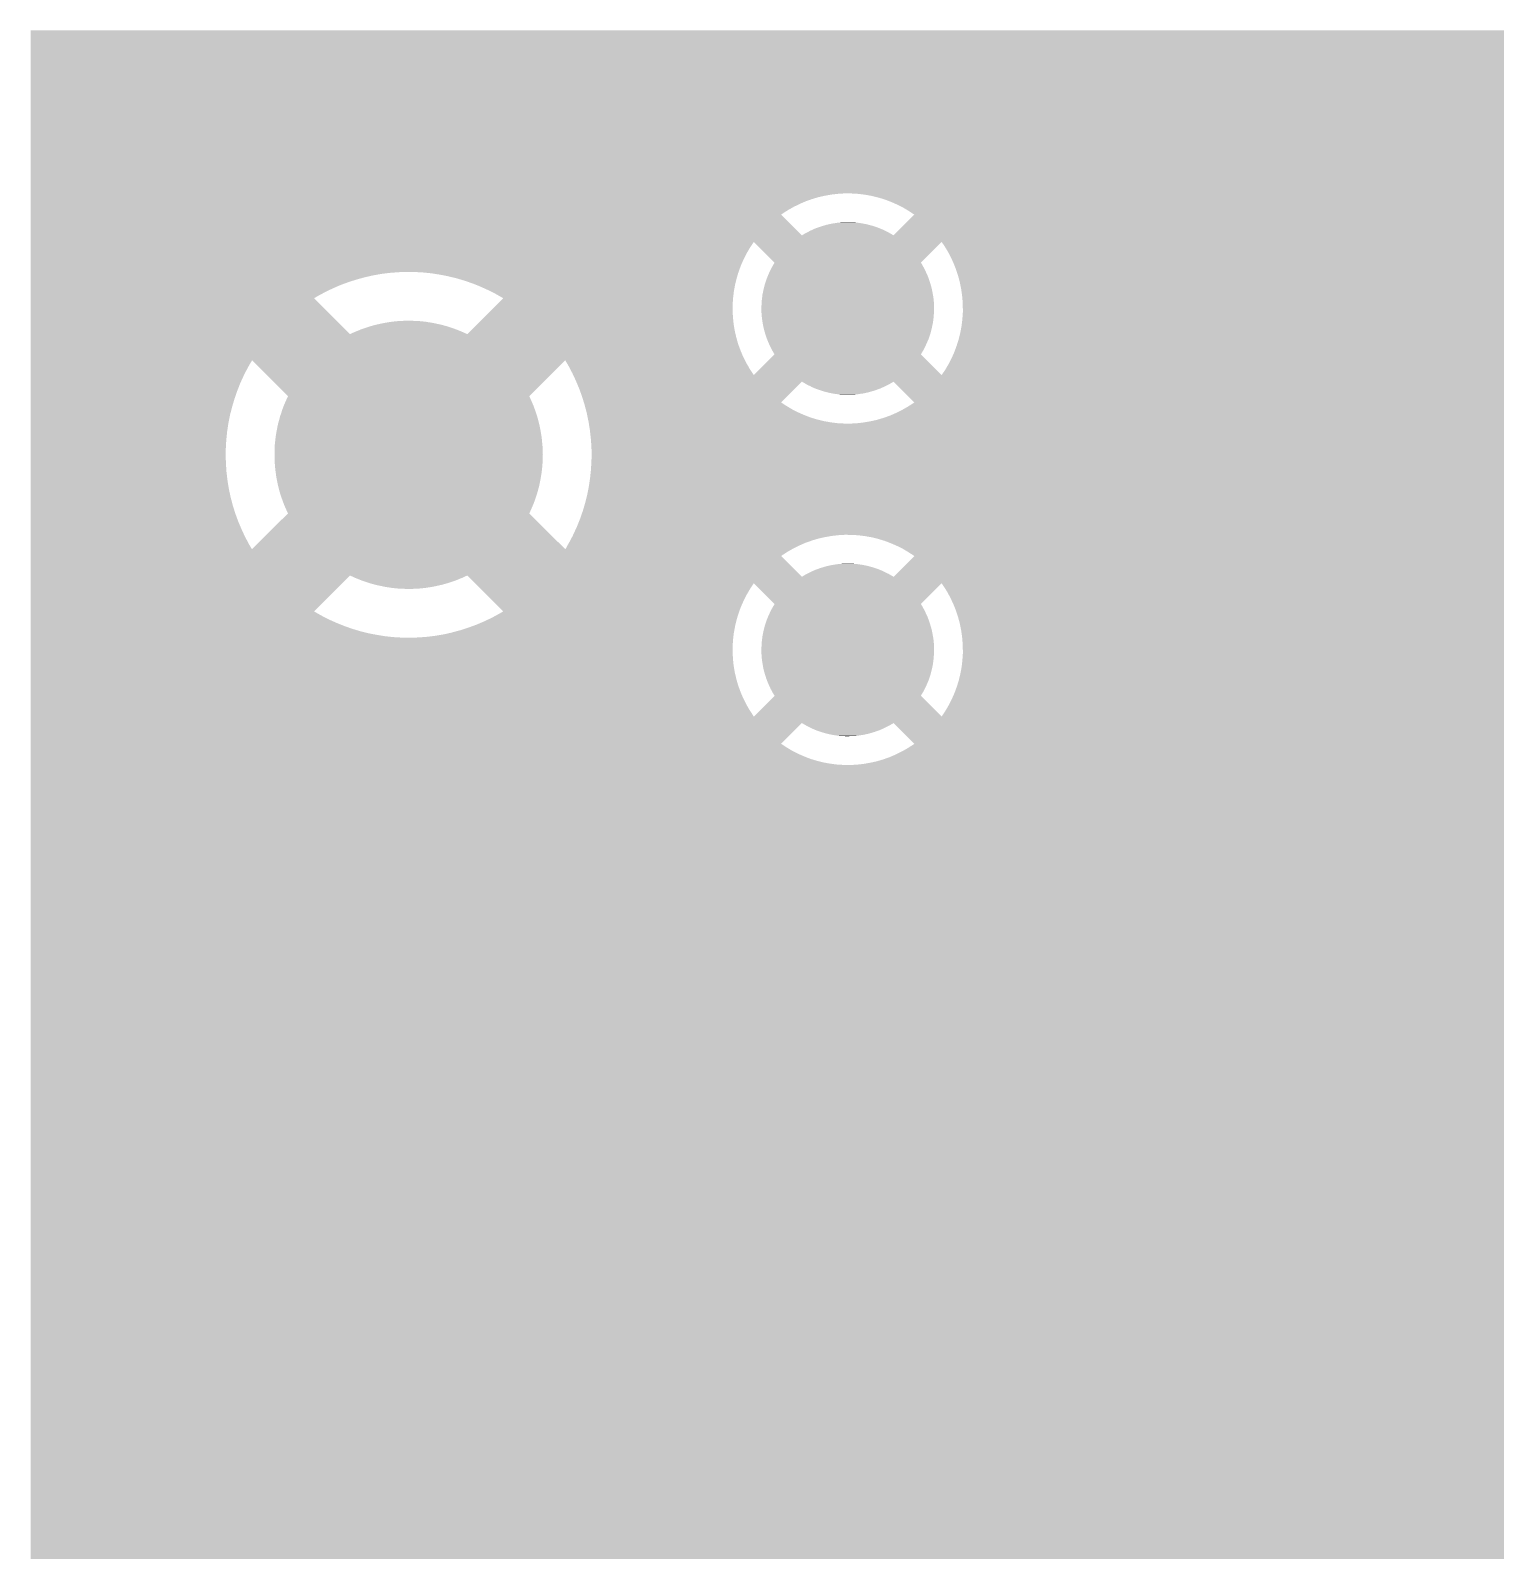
# Model space of a CAD drawing. Extents: x 295 to 953, y 10 to 290.
# Drawn here: x 640.93 to 656.18, y 251.58 to 267.46 of the extents above; entities that cross this region are included whole.
import ezdxf

# ---------------------------------------------------------------- set-up
doc = ezdxf.new("R2010")
doc.units = 0
doc.header["$LTSCALE"] = 5
doc.header["$MEASUREMENT"] = 0
doc.layers.add('FROMC1', color=7, linetype='CONTINUOUS')

msp = doc.modelspace()

# ---------------------------------------------------------------- linework, layer by layer
at = {"layer": 'FROMC1'}
for points in [[(640.93, 267.459), (640.93, 267.46), (657.821, 267.459), (657.82, 267.46)], [(640.93, 265.763), (640.93, 267.459), (657.821, 265.763), (657.821, 267.459)], [(640.93, 265.759), (640.93, 265.763), (649.341, 265.759), (649.411, 265.763)], [(640.93, 265.751), (640.93, 265.759), (649.272, 265.751), (649.341, 265.759)], [(640.93, 265.739), (640.93, 265.751), (649.203, 265.739), (649.272, 265.751)], [(640.93, 265.724), (640.93, 265.739), (649.135, 265.724), (649.203, 265.739)], [(649.48, 265.762), (649.411, 265.763), (657.821, 265.762), (657.821, 265.763)], [(649.55, 265.758), (649.48, 265.762), (657.821, 265.758), (657.821, 265.762)], [(649.619, 265.749), (649.55, 265.758), (657.821, 265.749), (657.821, 265.758)], [(649.688, 265.737), (649.619, 265.749), (657.821, 265.737), (657.821, 265.749)], [(640.93, 265.704), (640.93, 265.724), (649.068, 265.704), (649.135, 265.724)], [(640.93, 265.681), (640.93, 265.704), (649.002, 265.681), (649.068, 265.704)], [(640.93, 265.653), (640.93, 265.681), (648.938, 265.653), (649.002, 265.681)], [(640.93, 265.622), (640.93, 265.653), (648.875, 265.622), (648.938, 265.653)], [(640.93, 265.588), (640.93, 265.622), (648.815, 265.588), (648.875, 265.622)], [(640.93, 265.55), (640.93, 265.588), (648.756, 265.55), (648.815, 265.588)], [(649.756, 265.72), (649.688, 265.737), (657.821, 265.72), (657.821, 265.737)], [(649.823, 265.7), (649.756, 265.72), (657.821, 265.7), (657.821, 265.72)], [(649.888, 265.675), (649.823, 265.7), (657.821, 265.675), (657.821, 265.7)], [(649.952, 265.647), (649.888, 265.675), (657.821, 265.647), (657.821, 265.675)], [(650.014, 265.616), (649.952, 265.647), (657.821, 265.616), (657.821, 265.647)], [(650.074, 265.58), (650.014, 265.616), (657.821, 265.58), (657.821, 265.616)], [(650.132, 265.542), (650.074, 265.58), (657.821, 265.542), (657.821, 265.58)], [(640.93, 265.542), (640.93, 265.55), (648.745, 265.542), (648.756, 265.55)], [(640.93, 265.326), (640.93, 265.542), (648.961, 265.326), (648.745, 265.542)], [(649.161, 265.419), (649.182, 265.425), (649.715, 265.419), (649.697, 265.425)], [(649.182, 265.425), (649.219, 265.436), (649.697, 265.425), (649.656, 265.436)], [(649.219, 265.436), (649.241, 265.441), (649.656, 265.436), (649.638, 265.441)], [(649.241, 265.441), (649.278, 265.449), (649.638, 265.441), (649.596, 265.449)], [(649.278, 265.449), (649.301, 265.452), (649.596, 265.449), (649.579, 265.452)], [(649.301, 265.452), (649.338, 265.458), (649.579, 265.452), (649.535, 265.458)], [(649.338, 265.458), (649.364, 265.46), (649.535, 265.458), (649.519, 265.46)], [(649.364, 265.46), (649.398, 265.462), (649.519, 265.46), (649.471, 265.462)], [(649.398, 265.462), (649.459, 265.463), (649.471, 265.462), (649.459, 265.463)], [(649.916, 265.326), (650.132, 265.542), (657.821, 265.326), (657.821, 265.542)], [(640.93, 265.258), (640.93, 265.326), (657.821, 265.258), (657.821, 265.326)], [(648.961, 265.326), (648.995, 265.346), (649.916, 265.326), (649.881, 265.346)], [(648.995, 265.346), (649.014, 265.356), (649.881, 265.346), (649.864, 265.356)], [(649.014, 265.356), (649.049, 265.374), (649.864, 265.356), (649.827, 265.374)], [(649.049, 265.374), (649.068, 265.383), (649.827, 265.374), (649.81, 265.383)], [(649.068, 265.383), (649.104, 265.399), (649.81, 265.383), (649.772, 265.399)], [(649.104, 265.399), (649.124, 265.406), (649.772, 265.399), (649.754, 265.406)], [(649.124, 265.406), (649.161, 265.419), (649.754, 265.406), (649.715, 265.419)], [(640.93, 265.2), (640.93, 265.258), (648.422, 265.2), (648.461, 265.258)], [(640.93, 265.14), (640.93, 265.2), (648.387, 265.14), (648.422, 265.2)], [(640.93, 265.077), (640.93, 265.14), (648.355, 265.077), (648.387, 265.14)], [(648.677, 265.042), (648.461, 265.258), (650.2, 265.042), (650.416, 265.258)], [(650.44, 265.223), (650.416, 265.258), (657.821, 265.223), (657.821, 265.258)], [(650.477, 265.164), (650.44, 265.223), (657.821, 265.164), (657.821, 265.223)], [(650.51, 265.102), (650.477, 265.164), (657.821, 265.102), (657.821, 265.164)], [(650.539, 265.039), (650.51, 265.102), (657.821, 265.039), (657.821, 265.102)], [(640.93, 265.014), (640.93, 265.077), (648.327, 265.014), (648.355, 265.077)], [(640.93, 264.948), (640.93, 265.014), (648.303, 264.948), (648.327, 265.014)], [(640.93, 264.945), (640.93, 264.948), (648.302, 264.945), (648.303, 264.948)], [(640.93, 264.942), (640.93, 264.945), (644.757, 264.942), (644.845, 264.945)], [(644.933, 264.944), (644.845, 264.945), (648.302, 264.944), (648.302, 264.945)], [(645.021, 264.939), (644.933, 264.944), (648.3, 264.939), (648.302, 264.944)], [(648.62, 264.935), (648.638, 264.972), (650.257, 264.935), (650.24, 264.972)], [(648.638, 264.972), (648.647, 264.99), (650.24, 264.972), (650.23, 264.99)], [(648.647, 264.99), (648.667, 265.025), (650.23, 264.99), (650.211, 265.025)], [(648.667, 265.025), (648.677, 265.042), (650.211, 265.025), (650.2, 265.042)], [(650.565, 264.974), (650.539, 265.039), (657.821, 264.974), (657.821, 265.039)], [(650.587, 264.908), (650.565, 264.974), (657.821, 264.908), (657.821, 264.974)], [(640.93, 264.935), (640.93, 264.942), (644.67, 264.935), (644.757, 264.942)], [(640.93, 264.924), (640.93, 264.935), (644.582, 264.924), (644.67, 264.935)], [(640.93, 264.909), (640.93, 264.924), (644.496, 264.909), (644.582, 264.924)], [(640.93, 264.889), (640.93, 264.909), (644.41, 264.889), (644.496, 264.909)], [(640.93, 264.866), (640.93, 264.889), (644.325, 264.866), (644.41, 264.889)], [(640.93, 264.839), (640.93, 264.866), (644.241, 264.839), (644.325, 264.866)], [(640.93, 264.809), (640.93, 264.839), (644.159, 264.809), (644.241, 264.839)], [(640.93, 264.774), (640.93, 264.809), (644.078, 264.774), (644.159, 264.809)], [(645.108, 264.93), (645.021, 264.939), (648.297, 264.93), (648.3, 264.939)], [(645.195, 264.916), (645.108, 264.93), (648.293, 264.916), (648.297, 264.93)], [(645.282, 264.899), (645.195, 264.916), (648.288, 264.899), (648.293, 264.916)], [(645.354, 264.881), (645.282, 264.899), (648.282, 264.881), (648.288, 264.899)], [(645.367, 264.878), (645.354, 264.881), (648.282, 264.878), (648.282, 264.881)], [(645.451, 264.853), (645.367, 264.878), (648.276, 264.853), (648.282, 264.878)], [(645.535, 264.824), (645.451, 264.853), (648.268, 264.824), (648.276, 264.853)], [(645.561, 264.814), (645.535, 264.824), (648.266, 264.814), (648.268, 264.824)], [(645.616, 264.791), (645.561, 264.814), (648.262, 264.791), (648.266, 264.814)], [(645.696, 264.755), (645.616, 264.791), (648.255, 264.755), (648.262, 264.791)], [(648.562, 264.764), (648.572, 264.803), (650.315, 264.764), (650.305, 264.803)], [(648.572, 264.803), (648.577, 264.822), (650.305, 264.803), (650.299, 264.822)], [(648.577, 264.822), (648.59, 264.861), (650.299, 264.822), (650.287, 264.861)], [(648.59, 264.861), (648.597, 264.88), (650.287, 264.861), (650.28, 264.88)], [(648.597, 264.88), (648.612, 264.917), (650.28, 264.88), (650.266, 264.917)], [(648.612, 264.917), (648.62, 264.935), (650.266, 264.917), (650.257, 264.935)], [(650.605, 264.841), (650.587, 264.908), (657.821, 264.841), (657.821, 264.908)], [(650.619, 264.772), (650.605, 264.841), (657.821, 264.772), (657.821, 264.841)], [(640.93, 264.736), (640.93, 264.774), (643.999, 264.736), (644.078, 264.774)], [(640.93, 264.694), (640.93, 264.736), (643.921, 264.694), (643.999, 264.736)], [(640.93, 264.671), (640.93, 264.694), (643.882, 264.671), (643.921, 264.694)], [(640.93, 264.297), (640.93, 264.671), (644.256, 264.297), (643.882, 264.671)], [(645.716, 264.745), (645.696, 264.755), (648.253, 264.745), (648.255, 264.755)], [(645.775, 264.715), (645.716, 264.745), (648.25, 264.715), (648.253, 264.745)], [(645.843, 264.676), (645.775, 264.715), (648.245, 264.676), (648.25, 264.715)], [(645.786, 264.606), (645.851, 264.671), (648.24, 264.606), (648.245, 264.671)], [(645.851, 264.671), (645.843, 264.676), (648.245, 264.671), (648.245, 264.676)], [(648.542, 264.624), (648.543, 264.645), (650.336, 264.624), (650.334, 264.645)], [(648.543, 264.645), (648.548, 264.685), (650.334, 264.645), (650.33, 264.685)], [(648.548, 264.685), (648.55, 264.705), (650.33, 264.685), (650.326, 264.705)], [(648.55, 264.705), (648.558, 264.744), (650.326, 264.705), (650.319, 264.744)], [(648.558, 264.744), (648.562, 264.764), (650.319, 264.744), (650.315, 264.764)], [(650.629, 264.703), (650.619, 264.772), (657.821, 264.703), (657.821, 264.772)], [(650.635, 264.634), (650.629, 264.703), (657.821, 264.634), (657.821, 264.703)], [(650.637, 264.564), (650.635, 264.634), (657.821, 264.564), (657.821, 264.634)], [(645.646, 264.466), (645.716, 264.536), (648.244, 264.466), (648.24, 264.536)], [(645.716, 264.536), (645.786, 264.606), (648.24, 264.536), (648.24, 264.606)], [(648.539, 264.564), (648.54, 264.584), (650.338, 264.564), (650.337, 264.584)], [(648.54, 264.544), (648.539, 264.564), (650.337, 264.544), (650.338, 264.564)], [(648.54, 264.584), (648.542, 264.624), (650.337, 264.584), (650.336, 264.624)], [(648.541, 264.504), (648.54, 264.544), (650.335, 264.504), (650.337, 264.544)], [(648.543, 264.483), (648.541, 264.504), (650.334, 264.483), (650.335, 264.504)], [(648.548, 264.443), (648.543, 264.483), (650.329, 264.443), (650.334, 264.483)], [(650.632, 264.452), (650.637, 264.522), (657.821, 264.452), (657.821, 264.522)], [(650.637, 264.522), (650.637, 264.564), (657.821, 264.522), (657.821, 264.564)], [(644.256, 264.297), (644.308, 264.321), (645.477, 264.297), (645.424, 264.321)], [(644.308, 264.321), (644.326, 264.328), (645.424, 264.321), (645.408, 264.328)], [(644.326, 264.328), (644.378, 264.349), (645.408, 264.328), (645.354, 264.349)], [(644.378, 264.349), (644.396, 264.355), (645.354, 264.349), (645.338, 264.355)], [(644.396, 264.355), (644.45, 264.373), (645.338, 264.355), (645.282, 264.373)], [(644.45, 264.373), (644.468, 264.379), (645.282, 264.373), (645.266, 264.379)], [(644.468, 264.379), (644.522, 264.394), (645.266, 264.379), (645.21, 264.394)], [(644.522, 264.394), (644.541, 264.398), (645.21, 264.394), (645.193, 264.398)], [(644.541, 264.398), (644.595, 264.41), (645.193, 264.398), (645.136, 264.41)], [(644.595, 264.41), (644.616, 264.414), (645.136, 264.41), (645.12, 264.414)], [(644.616, 264.414), (644.67, 264.423), (645.12, 264.414), (645.061, 264.423)], [(644.67, 264.423), (644.691, 264.426), (645.061, 264.423), (645.045, 264.426)], [(644.691, 264.426), (644.745, 264.432), (645.045, 264.426), (644.985, 264.432)], [(644.745, 264.432), (644.769, 264.433), (644.985, 264.432), (644.97, 264.433)], [(644.769, 264.433), (644.82, 264.436), (644.97, 264.433), (644.905, 264.436)], [(644.82, 264.436), (644.895, 264.437), (644.905, 264.436), (644.895, 264.437)], [(645.477, 264.297), (645.508, 264.328), (648.27, 264.297), (648.263, 264.328)], [(645.508, 264.328), (645.577, 264.397), (648.263, 264.328), (648.251, 264.397)], [(645.577, 264.397), (645.646, 264.466), (648.251, 264.397), (648.244, 264.466)], [(648.551, 264.423), (648.548, 264.443), (650.327, 264.423), (650.329, 264.443)], [(648.558, 264.384), (648.551, 264.423), (650.319, 264.384), (650.327, 264.423)], [(648.562, 264.364), (648.558, 264.384), (650.315, 264.364), (650.319, 264.384)], [(648.572, 264.325), (648.562, 264.364), (650.305, 264.325), (650.315, 264.364)], [(648.578, 264.306), (648.572, 264.325), (650.3, 264.306), (650.305, 264.325)], [(650.595, 264.247), (650.611, 264.314), (657.821, 264.247), (657.821, 264.314)], [(650.611, 264.314), (650.624, 264.383), (657.821, 264.314), (657.821, 264.383)], [(650.624, 264.383), (650.632, 264.452), (657.821, 264.383), (657.821, 264.452)], [(640.93, 264.26), (640.93, 264.297), (648.279, 264.26), (648.27, 264.297)], [(640.93, 264.193), (640.93, 264.26), (648.298, 264.193), (648.279, 264.26)], [(640.93, 264.128), (640.93, 264.193), (648.322, 264.128), (648.298, 264.193)], [(648.59, 264.267), (648.578, 264.306), (650.287, 264.267), (650.3, 264.306)], [(648.597, 264.248), (648.59, 264.267), (650.281, 264.248), (650.287, 264.267)], [(648.612, 264.211), (648.597, 264.248), (650.265, 264.211), (650.281, 264.248)], [(648.62, 264.193), (648.612, 264.211), (650.257, 264.193), (650.265, 264.211)], [(648.637, 264.156), (648.62, 264.193), (650.239, 264.156), (650.257, 264.193)], [(648.647, 264.138), (648.637, 264.156), (650.231, 264.138), (650.239, 264.156)], [(650.55, 264.114), (650.574, 264.18), (657.821, 264.114), (657.821, 264.18)], [(650.574, 264.18), (650.595, 264.247), (657.821, 264.18), (657.821, 264.247)], [(640.93, 264.063), (640.93, 264.128), (648.349, 264.063), (648.322, 264.128)], [(640.93, 264.024), (640.93, 264.063), (648.369, 264.024), (648.349, 264.063)], [(640.93, 263.948), (640.93, 264.024), (643.192, 263.948), (643.236, 264.024)], [(643.61, 263.65), (643.236, 264.024), (646.123, 263.65), (646.497, 264.024)], [(646.511, 264.001), (646.497, 264.024), (648.38, 264.001), (648.369, 264.024)], [(646.531, 263.967), (646.511, 264.001), (648.4, 263.967), (648.38, 264.001)], [(648.461, 263.87), (648.677, 264.086), (650.416, 263.87), (650.2, 264.086)], [(648.666, 264.103), (648.647, 264.138), (650.21, 264.103), (650.231, 264.138)], [(648.677, 264.086), (648.666, 264.103), (650.2, 264.086), (650.21, 264.103)], [(650.49, 263.988), (650.522, 264.051), (657.821, 263.988), (657.821, 264.051)], [(650.522, 264.051), (650.55, 264.114), (657.821, 264.051), (657.821, 264.114)], [(640.93, 263.87), (640.93, 263.948), (643.152, 263.87), (643.192, 263.948)], [(640.93, 263.79), (640.93, 263.87), (643.115, 263.79), (643.152, 263.87)], [(646.545, 263.94), (646.531, 263.967), (648.415, 263.94), (648.4, 263.967)], [(646.572, 263.889), (646.545, 263.94), (648.448, 263.889), (648.415, 263.94)], [(646.575, 263.882), (646.572, 263.889), (648.453, 263.882), (648.448, 263.889)], [(646.581, 263.87), (646.575, 263.882), (648.461, 263.87), (648.453, 263.882)], [(646.609, 263.809), (646.581, 263.87), (657.821, 263.809), (657.821, 263.87)], [(650.416, 263.87), (650.455, 263.928), (657.821, 263.87), (657.821, 263.928)], [(650.455, 263.928), (650.49, 263.988), (657.821, 263.928), (657.821, 263.988)], [(640.93, 263.708), (640.93, 263.79), (643.083, 263.708), (643.115, 263.79)], [(640.93, 263.625), (640.93, 263.708), (643.054, 263.625), (643.083, 263.708)], [(646.612, 263.802), (646.609, 263.809), (657.821, 263.802), (657.821, 263.809)], [(646.643, 263.728), (646.612, 263.802), (648.886, 263.728), (648.961, 263.802)], [(646.673, 263.645), (646.643, 263.728), (648.804, 263.645), (648.886, 263.728)], [(648.996, 263.782), (648.961, 263.802), (649.882, 263.782), (649.916, 263.802)], [(649.013, 263.772), (648.996, 263.782), (649.863, 263.772), (649.882, 263.782)], [(649.05, 263.754), (649.013, 263.772), (649.828, 263.754), (649.863, 263.772)], [(649.067, 263.745), (649.05, 263.754), (649.809, 263.745), (649.828, 263.754)], [(649.105, 263.729), (649.067, 263.745), (649.773, 263.729), (649.809, 263.745)], [(649.123, 263.722), (649.105, 263.729), (649.753, 263.722), (649.773, 263.729)], [(649.163, 263.709), (649.123, 263.722), (649.716, 263.709), (649.753, 263.722)], [(649.18, 263.703), (649.163, 263.709), (649.695, 263.703), (649.716, 263.709)], [(649.221, 263.692), (649.18, 263.703), (649.658, 263.692), (649.695, 263.703)], [(649.239, 263.687), (649.221, 263.692), (649.636, 263.687), (649.658, 263.692)], [(649.281, 263.679), (649.239, 263.687), (649.599, 263.679), (649.636, 263.687)], [(649.298, 263.676), (649.281, 263.679), (649.576, 263.676), (649.599, 263.679)], [(649.342, 263.67), (649.298, 263.676), (649.539, 263.67), (649.576, 263.676)], [(650.132, 263.586), (649.916, 263.802), (657.821, 263.586), (657.821, 263.802)], [(640.93, 263.541), (640.93, 263.625), (643.029, 263.541), (643.054, 263.625)], [(640.93, 263.455), (640.93, 263.541), (643.007, 263.455), (643.029, 263.541)], [(643.551, 263.511), (643.568, 263.555), (646.181, 263.511), (646.165, 263.555)], [(643.568, 263.555), (643.579, 263.581), (646.165, 263.555), (646.154, 263.581)], [(643.579, 263.581), (643.598, 263.624), (646.154, 263.581), (646.135, 263.624)], [(643.598, 263.624), (643.61, 263.65), (646.135, 263.624), (646.123, 263.65)], [(646.691, 263.586), (646.673, 263.645), (648.745, 263.586), (648.804, 263.645)], [(646.699, 263.561), (646.691, 263.586), (648.782, 263.561), (648.745, 263.586)], [(646.702, 263.548), (646.699, 263.561), (648.803, 263.548), (648.782, 263.561)], [(646.712, 263.512), (646.702, 263.548), (648.863, 263.512), (648.803, 263.548)], [(649.358, 263.668), (649.342, 263.67), (649.513, 263.668), (649.539, 263.67)], [(649.406, 263.666), (649.358, 263.668), (649.479, 263.666), (649.513, 263.668)], [(649.418, 263.665), (649.406, 263.666), (649.418, 263.665), (649.479, 263.666)], [(650.002, 263.506), (650.062, 263.54), (657.821, 263.506), (657.821, 263.54)], [(650.062, 263.54), (650.121, 263.578), (657.821, 263.54), (657.821, 263.578)], [(650.121, 263.578), (650.132, 263.586), (657.821, 263.578), (657.821, 263.586)], [(640.93, 263.369), (640.93, 263.455), (642.99, 263.369), (643.007, 263.455)], [(640.93, 263.282), (640.93, 263.369), (642.977, 263.282), (642.99, 263.369)], [(643.502, 263.339), (643.508, 263.367), (646.231, 263.339), (646.224, 263.367)], [(643.508, 263.367), (643.521, 263.412), (646.224, 263.367), (646.213, 263.412)], [(643.521, 263.412), (643.528, 263.44), (646.213, 263.412), (646.205, 263.44)], [(643.528, 263.44), (643.543, 263.484), (646.205, 263.44), (646.191, 263.484)], [(643.543, 263.484), (643.551, 263.511), (646.191, 263.484), (646.181, 263.511)], [(646.72, 263.481), (646.712, 263.512), (648.925, 263.481), (648.863, 263.512)], [(646.721, 263.476), (646.72, 263.481), (648.936, 263.476), (648.925, 263.481)], [(646.726, 263.453), (646.721, 263.476), (648.989, 263.453), (648.936, 263.476)], [(646.731, 263.428), (646.726, 263.453), (649.054, 263.428), (648.989, 263.453)], [(646.735, 263.408), (646.731, 263.428), (649.121, 263.408), (649.054, 263.428)], [(646.739, 263.391), (646.735, 263.408), (649.189, 263.391), (649.121, 263.408)], [(646.739, 263.39), (646.739, 263.391), (649.197, 263.39), (649.189, 263.391)], [(646.741, 263.379), (646.739, 263.39), (649.258, 263.379), (649.197, 263.39)], [(646.742, 263.37), (646.741, 263.379), (649.327, 263.37), (649.258, 263.379)], [(646.743, 263.366), (646.742, 263.37), (649.397, 263.366), (649.327, 263.37)], [(646.743, 263.365), (646.743, 263.366), (649.466, 263.365), (649.397, 263.366)], [(646.753, 263.303), (646.743, 263.365), (657.821, 263.303), (657.821, 263.365)], [(649.466, 263.365), (649.536, 263.369), (657.821, 263.365), (657.821, 263.369)], [(649.536, 263.369), (649.605, 263.377), (657.821, 263.369), (657.821, 263.377)], [(649.605, 263.377), (649.674, 263.389), (657.821, 263.377), (657.821, 263.389)], [(649.674, 263.389), (649.742, 263.404), (657.821, 263.389), (657.821, 263.404)], [(649.742, 263.404), (649.809, 263.424), (657.821, 263.404), (657.821, 263.424)], [(649.809, 263.424), (649.875, 263.447), (657.821, 263.424), (657.821, 263.447)], [(649.875, 263.447), (649.939, 263.475), (657.821, 263.447), (657.821, 263.475)], [(649.939, 263.475), (650.002, 263.506), (657.821, 263.475), (657.821, 263.506)], [(640.93, 263.194), (640.93, 263.282), (642.968, 263.194), (642.977, 263.282)], [(643.478, 263.19), (643.481, 263.219), (646.255, 263.19), (646.252, 263.219)], [(643.481, 263.219), (643.488, 263.265), (646.252, 263.219), (646.245, 263.265)], [(643.488, 263.265), (643.493, 263.293), (646.245, 263.265), (646.24, 263.293)], [(643.493, 263.293), (643.502, 263.339), (646.24, 263.293), (646.231, 263.339)], [(646.763, 263.216), (646.753, 263.303), (657.821, 263.216), (657.821, 263.303)], [(646.77, 263.128), (646.763, 263.216), (657.821, 263.128), (657.821, 263.216)], [(640.93, 263.107), (640.93, 263.194), (642.963, 263.107), (642.968, 263.194)], [(640.93, 263.04), (640.93, 263.107), (642.962, 263.04), (642.963, 263.107)], [(640.93, 262.952), (640.93, 263.04), (642.964, 262.952), (642.962, 263.04)], [(643.47, 263.069), (643.472, 263.115), (646.263, 263.069), (646.262, 263.115)], [(643.47, 263.04), (643.47, 263.069), (646.264, 263.04), (646.263, 263.069)], [(643.47, 263.011), (643.47, 263.04), (646.263, 263.011), (646.264, 263.04)], [(643.472, 263.115), (643.473, 263.144), (646.262, 263.115), (646.259, 263.144)], [(643.473, 263.144), (643.478, 263.19), (646.259, 263.144), (646.255, 263.19)], [(646.772, 263.04), (646.77, 263.128), (657.821, 263.04), (657.821, 263.128)], [(646.77, 262.973), (646.772, 263.04), (657.821, 262.973), (657.821, 263.04)], [(640.93, 262.864), (640.93, 262.952), (642.97, 262.864), (642.964, 262.952)], [(643.472, 262.965), (643.47, 263.011), (646.261, 262.965), (646.263, 263.011)], [(643.474, 262.936), (643.472, 262.965), (646.26, 262.936), (646.261, 262.965)], [(643.478, 262.89), (643.474, 262.936), (646.255, 262.89), (646.26, 262.936)], [(643.482, 262.861), (643.478, 262.89), (646.252, 262.861), (646.255, 262.89)], [(646.756, 262.798), (646.765, 262.886), (657.821, 262.798), (657.821, 262.886)], [(646.765, 262.886), (646.77, 262.973), (657.821, 262.886), (657.821, 262.973)], [(640.93, 262.777), (640.93, 262.864), (642.98, 262.777), (642.97, 262.864)], [(640.93, 262.69), (640.93, 262.777), (642.994, 262.69), (642.98, 262.777)], [(643.488, 262.815), (643.482, 262.861), (646.245, 262.815), (646.252, 262.861)], [(643.493, 262.787), (643.488, 262.815), (646.24, 262.787), (646.245, 262.815)], [(643.502, 262.741), (643.493, 262.787), (646.231, 262.741), (646.24, 262.787)], [(643.509, 262.713), (643.502, 262.741), (646.225, 262.713), (646.231, 262.741)], [(646.743, 262.711), (646.756, 262.798), (657.821, 262.711), (657.821, 262.798)], [(640.93, 262.604), (640.93, 262.69), (643.012, 262.604), (642.994, 262.69)], [(640.93, 262.519), (640.93, 262.604), (643.034, 262.519), (643.012, 262.604)], [(643.52, 262.668), (643.509, 262.713), (646.213, 262.668), (646.225, 262.713)], [(643.528, 262.64), (643.52, 262.668), (646.205, 262.64), (646.213, 262.668)], [(643.542, 262.596), (643.528, 262.64), (646.191, 262.596), (646.205, 262.64)], [(643.552, 262.569), (643.542, 262.596), (646.182, 262.569), (646.191, 262.596)], [(643.568, 262.525), (643.552, 262.569), (646.165, 262.525), (646.182, 262.569)], [(646.705, 262.539), (646.726, 262.625), (657.821, 262.539), (657.821, 262.625)], [(646.726, 262.625), (646.743, 262.711), (657.821, 262.625), (657.821, 262.711)], [(640.93, 262.435), (640.93, 262.519), (643.06, 262.435), (643.034, 262.519)], [(640.93, 262.352), (640.93, 262.435), (643.09, 262.352), (643.06, 262.435)], [(643.236, 262.056), (643.61, 262.43), (646.498, 262.056), (646.123, 262.43)], [(643.579, 262.499), (643.568, 262.525), (646.154, 262.499), (646.165, 262.525)], [(643.598, 262.456), (643.579, 262.499), (646.135, 262.456), (646.154, 262.499)], [(643.61, 262.43), (643.598, 262.456), (646.123, 262.43), (646.135, 262.456)], [(646.651, 262.372), (646.68, 262.455), (657.821, 262.372), (657.821, 262.455)], [(646.68, 262.455), (646.705, 262.539), (657.821, 262.455), (657.821, 262.539)], [(640.93, 262.271), (640.93, 262.352), (643.124, 262.271), (643.09, 262.352)], [(640.93, 262.191), (640.93, 262.271), (643.161, 262.191), (643.124, 262.271)], [(646.581, 262.21), (646.618, 262.29), (657.821, 262.21), (657.821, 262.29)], [(646.618, 262.29), (646.651, 262.372), (657.821, 262.29), (657.821, 262.372)], [(640.93, 262.113), (640.93, 262.191), (643.202, 262.113), (643.161, 262.191)], [(640.93, 262.056), (640.93, 262.113), (643.236, 262.056), (643.202, 262.113)], [(646.504, 262.066), (646.521, 262.097), (648.875, 262.066), (648.938, 262.097)], [(646.521, 262.097), (646.537, 262.125), (648.938, 262.097), (649.002, 262.125)], [(646.537, 262.125), (646.541, 262.132), (649.002, 262.125), (649.023, 262.132)], [(646.541, 262.132), (646.55, 262.148), (649.023, 262.132), (649.068, 262.148)], [(646.55, 262.148), (646.56, 262.168), (649.068, 262.148), (649.135, 262.168)], [(646.56, 262.168), (646.568, 262.183), (649.135, 262.168), (649.203, 262.183)], [(646.568, 262.183), (646.574, 262.195), (649.203, 262.183), (649.272, 262.195)], [(646.574, 262.195), (646.578, 262.203), (649.272, 262.195), (649.341, 262.203)], [(646.578, 262.203), (646.579, 262.207), (649.341, 262.203), (649.411, 262.207)], [(646.579, 262.207), (646.581, 262.21), (657.821, 262.207), (657.821, 262.21)], [(649.48, 262.206), (649.411, 262.207), (657.821, 262.206), (657.821, 262.207)], [(649.55, 262.202), (649.48, 262.206), (657.821, 262.202), (657.821, 262.206)], [(649.619, 262.193), (649.55, 262.202), (657.821, 262.193), (657.821, 262.202)], [(649.688, 262.181), (649.619, 262.193), (657.821, 262.181), (657.821, 262.193)], [(649.756, 262.164), (649.688, 262.181), (657.821, 262.164), (657.821, 262.181)], [(649.823, 262.144), (649.756, 262.164), (657.821, 262.144), (657.821, 262.164)], [(649.888, 262.119), (649.823, 262.144), (657.821, 262.119), (657.821, 262.144)], [(649.952, 262.091), (649.888, 262.119), (657.821, 262.091), (657.821, 262.119)], [(650.014, 262.06), (649.952, 262.091), (657.821, 262.06), (657.821, 262.091)], [(640.93, 262.032), (640.93, 262.056), (648.815, 262.032), (648.857, 262.056)], [(640.93, 261.994), (640.93, 262.032), (648.756, 261.994), (648.815, 262.032)], [(640.93, 261.986), (640.93, 261.994), (648.745, 261.986), (648.756, 261.994)], [(640.93, 261.783), (640.93, 261.986), (648.947, 261.783), (648.745, 261.986)], [(646.498, 262.056), (646.504, 262.066), (648.857, 262.056), (648.875, 262.066)], [(649.916, 261.77), (650.132, 261.986), (657.821, 261.77), (657.821, 261.986)], [(650.074, 262.024), (650.014, 262.06), (657.821, 262.024), (657.821, 262.06)], [(650.132, 261.986), (650.074, 262.024), (657.821, 261.986), (657.821, 262.024)], [(640.93, 261.409), (640.93, 261.783), (643.882, 261.409), (644.256, 261.783)], [(644.309, 261.759), (644.256, 261.783), (645.425, 261.759), (645.477, 261.783)], [(645.49, 261.77), (645.477, 261.783), (648.961, 261.77), (648.947, 261.783)], [(645.558, 261.702), (645.49, 261.77), (657.821, 261.702), (657.821, 261.77)], [(648.961, 261.77), (648.995, 261.79), (649.916, 261.77), (649.881, 261.79)], [(648.995, 261.79), (649.014, 261.8), (649.881, 261.79), (649.864, 261.8)], [(649.014, 261.8), (649.049, 261.818), (649.864, 261.8), (649.827, 261.818)], [(649.049, 261.818), (649.068, 261.827), (649.827, 261.818), (649.81, 261.827)], [(649.068, 261.827), (649.104, 261.843), (649.81, 261.827), (649.772, 261.843)], [(649.104, 261.843), (649.124, 261.85), (649.772, 261.843), (649.754, 261.85)], [(649.124, 261.85), (649.161, 261.863), (649.754, 261.85), (649.715, 261.863)], [(649.161, 261.863), (649.182, 261.869), (649.715, 261.863), (649.697, 261.869)], [(649.182, 261.869), (649.219, 261.88), (649.697, 261.869), (649.656, 261.88)], [(649.219, 261.88), (649.241, 261.885), (649.656, 261.88), (649.638, 261.885)], [(649.241, 261.885), (649.278, 261.893), (649.638, 261.885), (649.596, 261.893)], [(649.278, 261.893), (649.301, 261.896), (649.596, 261.893), (649.579, 261.896)], [(649.301, 261.896), (649.338, 261.902), (649.579, 261.896), (649.535, 261.902)], [(649.338, 261.902), (649.364, 261.904), (649.535, 261.902), (649.519, 261.904)], [(649.364, 261.904), (649.398, 261.906), (649.519, 261.904), (649.471, 261.906)], [(649.398, 261.906), (649.459, 261.907), (649.471, 261.906), (649.459, 261.907)], [(644.325, 261.752), (644.309, 261.759), (645.407, 261.752), (645.425, 261.759)], [(644.379, 261.731), (644.325, 261.752), (645.355, 261.731), (645.407, 261.752)], [(644.395, 261.725), (644.379, 261.731), (645.337, 261.725), (645.355, 261.731)], [(644.451, 261.707), (644.395, 261.725), (645.284, 261.707), (645.337, 261.725)], [(644.467, 261.701), (644.451, 261.707), (645.265, 261.701), (645.284, 261.707)], [(644.523, 261.686), (644.467, 261.701), (645.211, 261.686), (645.265, 261.701)], [(644.54, 261.682), (644.523, 261.686), (645.192, 261.682), (645.211, 261.686)], [(644.597, 261.67), (644.54, 261.682), (645.138, 261.67), (645.192, 261.682)], [(644.613, 261.666), (644.597, 261.67), (645.118, 261.666), (645.138, 261.67)], [(644.672, 261.657), (644.613, 261.666), (645.063, 261.657), (645.118, 261.666)], [(644.688, 261.654), (644.672, 261.657), (645.042, 261.654), (645.063, 261.657)], [(644.748, 261.648), (644.688, 261.654), (644.988, 261.648), (645.042, 261.654)], [(644.763, 261.647), (644.748, 261.648), (644.964, 261.647), (644.988, 261.648)], [(644.828, 261.644), (644.763, 261.647), (644.913, 261.644), (644.964, 261.647)], [(644.838, 261.643), (644.828, 261.644), (644.838, 261.643), (644.913, 261.644)], [(645.616, 261.644), (645.558, 261.702), (648.422, 261.644), (648.461, 261.702)], [(645.676, 261.584), (645.616, 261.644), (648.387, 261.584), (648.422, 261.644)], [(648.677, 261.486), (648.461, 261.702), (650.2, 261.486), (650.416, 261.702)], [(650.44, 261.667), (650.416, 261.702), (657.821, 261.667), (657.821, 261.702)], [(650.477, 261.608), (650.44, 261.667), (657.821, 261.608), (657.821, 261.667)], [(650.51, 261.546), (650.477, 261.608), (657.821, 261.546), (657.821, 261.608)], [(645.739, 261.521), (645.676, 261.584), (648.355, 261.521), (648.387, 261.584)], [(645.802, 261.458), (645.739, 261.521), (648.327, 261.458), (648.355, 261.521)], [(645.851, 261.409), (645.802, 261.458), (648.309, 261.409), (648.327, 261.458)], [(648.647, 261.434), (648.667, 261.469), (650.23, 261.434), (650.211, 261.469)], [(648.667, 261.469), (648.677, 261.486), (650.211, 261.469), (650.2, 261.486)], [(650.539, 261.483), (650.51, 261.546), (657.821, 261.483), (657.821, 261.546)], [(650.565, 261.418), (650.539, 261.483), (657.821, 261.418), (657.821, 261.483)], [(640.93, 261.365), (640.93, 261.409), (643.959, 261.365), (643.882, 261.409)], [(640.93, 261.325), (640.93, 261.365), (644.037, 261.325), (643.959, 261.365)], [(640.93, 261.289), (640.93, 261.325), (644.117, 261.289), (644.037, 261.325)], [(645.574, 261.271), (645.655, 261.306), (648.269, 261.271), (648.278, 261.306)], [(645.655, 261.306), (645.695, 261.325), (648.278, 261.306), (648.282, 261.325)], [(645.695, 261.325), (645.735, 261.344), (648.282, 261.325), (648.288, 261.344)], [(645.735, 261.344), (645.812, 261.386), (648.288, 261.344), (648.301, 261.386)], [(645.812, 261.386), (645.822, 261.392), (648.301, 261.386), (648.303, 261.392)], [(645.822, 261.392), (645.851, 261.409), (648.303, 261.392), (648.309, 261.409)], [(648.577, 261.266), (648.59, 261.305), (650.299, 261.266), (650.287, 261.305)], [(648.59, 261.305), (648.597, 261.324), (650.287, 261.305), (650.28, 261.324)], [(648.597, 261.324), (648.612, 261.361), (650.28, 261.324), (650.266, 261.361)], [(648.612, 261.361), (648.62, 261.379), (650.266, 261.361), (650.257, 261.379)], [(648.62, 261.379), (648.638, 261.416), (650.257, 261.379), (650.24, 261.416)], [(648.638, 261.416), (648.647, 261.434), (650.24, 261.416), (650.23, 261.434)], [(650.587, 261.352), (650.565, 261.418), (657.821, 261.352), (657.821, 261.418)], [(650.605, 261.285), (650.587, 261.352), (657.821, 261.285), (657.821, 261.352)], [(640.93, 261.256), (640.93, 261.289), (644.199, 261.256), (644.117, 261.289)], [(640.93, 261.227), (640.93, 261.256), (644.282, 261.227), (644.199, 261.256)], [(640.93, 261.202), (640.93, 261.227), (644.366, 261.202), (644.282, 261.227)], [(640.93, 261.181), (640.93, 261.202), (644.451, 261.181), (644.366, 261.202)], [(640.93, 261.164), (640.93, 261.181), (644.538, 261.164), (644.451, 261.181)], [(640.93, 261.15), (640.93, 261.164), (644.625, 261.15), (644.538, 261.164)], [(640.93, 261.141), (640.93, 261.15), (644.712, 261.141), (644.625, 261.15)], [(640.93, 261.136), (640.93, 261.141), (644.8, 261.136), (644.712, 261.141)], [(640.93, 261.135), (640.93, 261.136), (644.888, 261.135), (644.8, 261.136)], [(640.93, 261.12), (640.93, 261.135), (648.245, 261.12), (648.247, 261.135)], [(644.888, 261.135), (644.976, 261.138), (648.247, 261.135), (648.247, 261.138)], [(644.976, 261.138), (645.064, 261.145), (648.247, 261.138), (648.248, 261.145)], [(645.064, 261.145), (645.151, 261.156), (648.248, 261.145), (648.249, 261.156)], [(645.151, 261.156), (645.238, 261.171), (648.249, 261.156), (648.251, 261.171)], [(645.238, 261.171), (645.316, 261.189), (648.251, 261.171), (648.253, 261.189)], [(645.316, 261.189), (645.323, 261.191), (648.253, 261.189), (648.254, 261.191)], [(645.323, 261.191), (645.408, 261.214), (648.254, 261.191), (648.258, 261.214)], [(645.408, 261.214), (645.492, 261.241), (648.258, 261.214), (648.263, 261.241)], [(645.492, 261.241), (645.537, 261.258), (648.263, 261.241), (648.266, 261.258)], [(645.537, 261.258), (645.574, 261.271), (648.266, 261.258), (648.269, 261.271)], [(648.548, 261.129), (648.55, 261.149), (650.33, 261.129), (650.326, 261.149)], [(648.55, 261.149), (648.558, 261.188), (650.326, 261.149), (650.319, 261.188)], [(648.558, 261.188), (648.562, 261.208), (650.319, 261.188), (650.315, 261.208)], [(648.562, 261.208), (648.572, 261.247), (650.315, 261.208), (650.305, 261.247)], [(648.572, 261.247), (648.577, 261.266), (650.305, 261.247), (650.299, 261.266)], [(650.619, 261.216), (650.605, 261.285), (657.821, 261.216), (657.821, 261.285)], [(650.629, 261.147), (650.619, 261.216), (657.821, 261.147), (657.821, 261.216)], [(650.635, 261.078), (650.629, 261.147), (657.821, 261.078), (657.821, 261.147)], [(640.93, 261.05), (640.93, 261.12), (648.24, 261.05), (648.245, 261.12)], [(640.93, 260.98), (640.93, 261.05), (648.24, 260.98), (648.24, 261.05)], [(640.93, 260.91), (640.93, 260.98), (648.244, 260.91), (648.24, 260.98)], [(648.539, 261.008), (648.54, 261.028), (650.338, 261.008), (650.337, 261.028)], [(648.54, 260.988), (648.539, 261.008), (650.337, 260.988), (650.338, 261.008)], [(648.54, 261.028), (648.542, 261.068), (650.337, 261.028), (650.336, 261.068)], [(648.541, 260.948), (648.54, 260.988), (650.335, 260.948), (650.337, 260.988)], [(648.542, 261.068), (648.543, 261.089), (650.336, 261.068), (650.334, 261.089)], [(648.543, 261.089), (648.548, 261.129), (650.334, 261.089), (650.33, 261.129)], [(650.637, 261.008), (650.635, 261.078), (657.821, 261.008), (657.821, 261.078)], [(650.637, 260.966), (650.637, 261.008), (657.821, 260.966), (657.821, 261.008)], [(640.93, 260.841), (640.93, 260.91), (648.251, 260.841), (648.244, 260.91)], [(640.93, 260.772), (640.93, 260.841), (648.263, 260.772), (648.251, 260.841)], [(648.543, 260.927), (648.541, 260.948), (650.334, 260.927), (650.335, 260.948)], [(648.548, 260.887), (648.543, 260.927), (650.329, 260.887), (650.334, 260.927)], [(648.551, 260.867), (648.548, 260.887), (650.327, 260.867), (650.329, 260.887)], [(648.558, 260.828), (648.551, 260.867), (650.319, 260.828), (650.327, 260.867)], [(648.562, 260.808), (648.558, 260.828), (650.315, 260.808), (650.319, 260.828)], [(650.611, 260.758), (650.624, 260.827), (657.821, 260.758), (657.821, 260.827)], [(650.624, 260.827), (650.632, 260.896), (657.821, 260.827), (657.821, 260.896)], [(650.632, 260.896), (650.637, 260.966), (657.821, 260.896), (657.821, 260.966)], [(640.93, 260.704), (640.93, 260.772), (648.279, 260.704), (648.263, 260.772)], [(640.93, 260.637), (640.93, 260.704), (648.298, 260.637), (648.279, 260.704)], [(648.572, 260.769), (648.562, 260.808), (650.305, 260.769), (650.315, 260.808)], [(648.578, 260.75), (648.572, 260.769), (650.3, 260.75), (650.305, 260.769)], [(648.59, 260.711), (648.578, 260.75), (650.287, 260.711), (650.3, 260.75)], [(648.597, 260.692), (648.59, 260.711), (650.281, 260.692), (650.287, 260.711)], [(648.612, 260.655), (648.597, 260.692), (650.265, 260.655), (650.281, 260.692)], [(648.62, 260.637), (648.612, 260.655), (650.257, 260.637), (650.265, 260.655)], [(650.574, 260.624), (650.595, 260.691), (657.821, 260.624), (657.821, 260.691)], [(650.595, 260.691), (650.611, 260.758), (657.821, 260.691), (657.821, 260.758)], [(640.93, 260.572), (640.93, 260.637), (648.322, 260.572), (648.298, 260.637)], [(640.93, 260.507), (640.93, 260.572), (648.349, 260.507), (648.322, 260.572)], [(640.93, 260.445), (640.93, 260.507), (648.38, 260.445), (648.349, 260.507)], [(648.461, 260.314), (648.677, 260.53), (650.416, 260.314), (650.2, 260.53)], [(648.637, 260.6), (648.62, 260.637), (650.239, 260.6), (650.257, 260.637)], [(648.647, 260.582), (648.637, 260.6), (650.231, 260.582), (650.239, 260.6)], [(648.666, 260.547), (648.647, 260.582), (650.21, 260.547), (650.231, 260.582)], [(648.677, 260.53), (648.666, 260.547), (650.2, 260.53), (650.21, 260.547)], [(650.522, 260.495), (650.55, 260.558), (657.821, 260.495), (657.821, 260.558)], [(650.55, 260.558), (650.574, 260.624), (657.821, 260.558), (657.821, 260.624)], [(640.93, 260.384), (640.93, 260.445), (648.415, 260.384), (648.38, 260.445)], [(640.93, 260.326), (640.93, 260.384), (648.453, 260.326), (648.415, 260.384)], [(650.416, 260.314), (650.455, 260.372), (657.821, 260.314), (657.821, 260.372)], [(650.455, 260.372), (650.49, 260.432), (657.821, 260.372), (657.821, 260.432)], [(650.49, 260.432), (650.522, 260.495), (657.821, 260.432), (657.821, 260.495)], [(640.93, 260.314), (640.93, 260.326), (648.461, 260.314), (648.453, 260.326)], [(640.93, 260.246), (640.93, 260.314), (657.821, 260.246), (657.821, 260.314)], [(640.93, 260.03), (640.93, 260.246), (648.745, 260.03), (648.961, 260.246)], [(648.996, 260.226), (648.961, 260.246), (649.882, 260.226), (649.916, 260.246)], [(649.013, 260.216), (648.996, 260.226), (649.863, 260.216), (649.882, 260.226)], [(649.05, 260.198), (649.013, 260.216), (649.828, 260.198), (649.863, 260.216)], [(649.067, 260.189), (649.05, 260.198), (649.809, 260.189), (649.828, 260.198)], [(649.105, 260.173), (649.067, 260.189), (649.773, 260.173), (649.809, 260.189)], [(650.132, 260.03), (649.916, 260.246), (657.821, 260.03), (657.821, 260.246)], [(640.93, 259.992), (640.93, 260.03), (648.803, 259.992), (648.745, 260.03)], [(649.123, 260.166), (649.105, 260.173), (649.753, 260.166), (649.773, 260.173)], [(649.163, 260.153), (649.123, 260.166), (649.716, 260.153), (649.753, 260.166)], [(649.18, 260.147), (649.163, 260.153), (649.695, 260.147), (649.716, 260.153)], [(649.221, 260.136), (649.18, 260.147), (649.658, 260.136), (649.695, 260.147)], [(649.239, 260.131), (649.221, 260.136), (649.636, 260.131), (649.658, 260.136)], [(649.281, 260.123), (649.239, 260.131), (649.599, 260.123), (649.636, 260.131)], [(649.298, 260.12), (649.281, 260.123), (649.576, 260.12), (649.599, 260.123)], [(649.342, 260.114), (649.298, 260.12), (649.539, 260.114), (649.576, 260.12)], [(649.358, 260.112), (649.342, 260.114), (649.513, 260.112), (649.539, 260.114)], [(649.406, 260.11), (649.358, 260.112), (649.479, 260.11), (649.513, 260.112)], [(649.418, 260.109), (649.406, 260.11), (649.418, 260.109), (649.479, 260.11)], [(650.062, 259.984), (650.121, 260.022), (657.821, 259.984), (657.821, 260.022)], [(650.121, 260.022), (650.132, 260.03), (657.821, 260.022), (657.821, 260.03)], [(640.93, 259.956), (640.93, 259.992), (648.863, 259.956), (648.803, 259.992)], [(640.93, 259.925), (640.93, 259.956), (648.925, 259.925), (648.863, 259.956)], [(640.93, 259.897), (640.93, 259.925), (648.989, 259.897), (648.925, 259.925)], [(640.93, 259.872), (640.93, 259.897), (649.054, 259.872), (648.989, 259.897)], [(640.93, 259.852), (640.93, 259.872), (649.121, 259.852), (649.054, 259.872)], [(649.742, 259.848), (649.809, 259.868), (657.821, 259.848), (657.821, 259.868)], [(649.809, 259.868), (649.875, 259.891), (657.821, 259.868), (657.821, 259.891)], [(649.875, 259.891), (649.939, 259.919), (657.821, 259.891), (657.821, 259.919)], [(649.939, 259.919), (650.002, 259.95), (657.821, 259.919), (657.821, 259.95)], [(650.002, 259.95), (650.062, 259.984), (657.821, 259.95), (657.821, 259.984)], [(640.93, 259.835), (640.93, 259.852), (649.189, 259.835), (649.121, 259.852)], [(640.93, 259.823), (640.93, 259.835), (649.258, 259.823), (649.189, 259.835)], [(640.93, 259.814), (640.93, 259.823), (649.327, 259.814), (649.258, 259.823)], [(640.93, 259.81), (640.93, 259.814), (649.397, 259.81), (649.327, 259.814)], [(640.93, 259.809), (640.93, 259.81), (649.466, 259.809), (649.397, 259.81)], [(640.93, 251.539), (640.93, 259.809), (657.821, 251.539), (657.821, 259.809)], [(649.466, 259.809), (649.536, 259.813), (657.821, 259.809), (657.821, 259.813)], [(649.536, 259.813), (649.605, 259.821), (657.821, 259.813), (657.821, 259.821)], [(649.605, 259.821), (649.674, 259.833), (657.821, 259.821), (657.821, 259.833)], [(649.674, 259.833), (649.742, 259.848), (657.821, 259.833), (657.821, 259.848)]]:
    msp.add_solid(points, dxfattribs=at)

doc.saveas('drawing.dxf')
